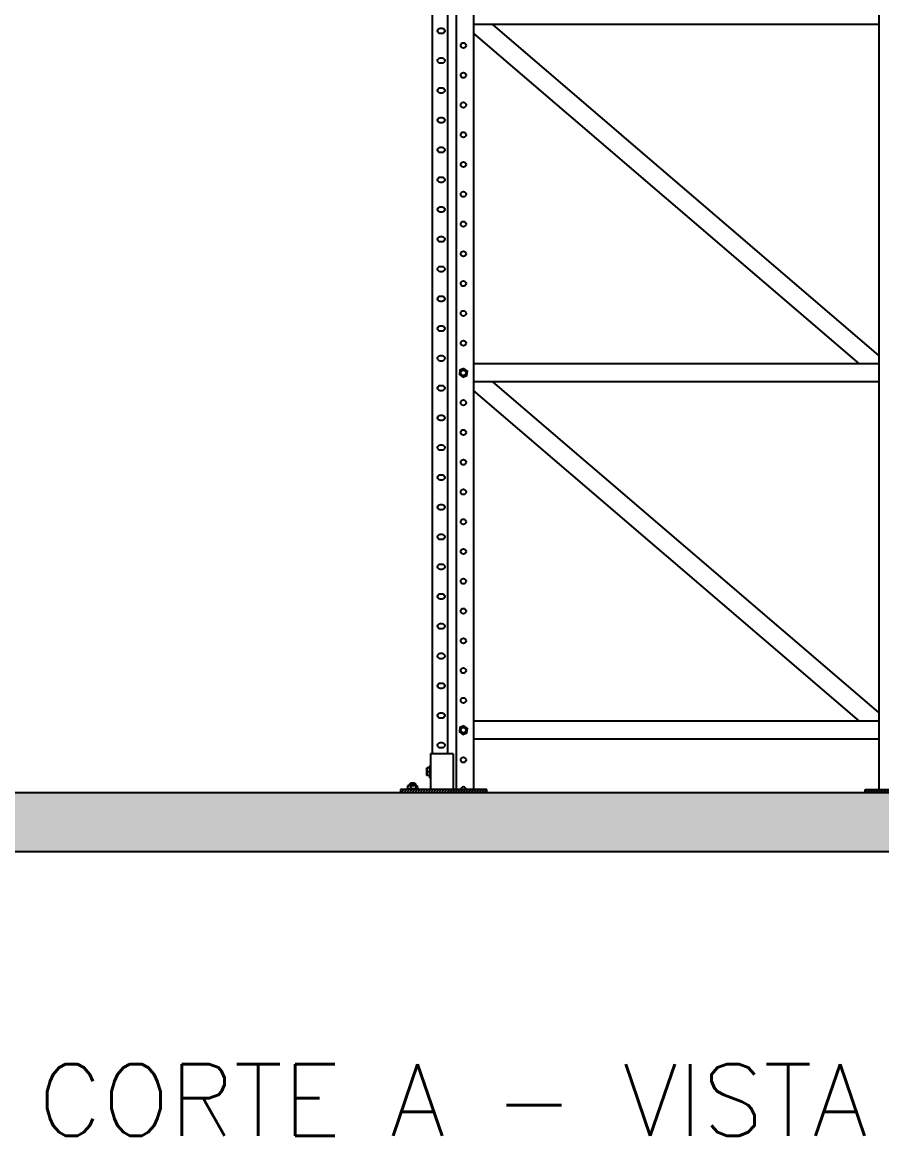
# Model space of a CAD drawing. Header units: millimetres. Extents: x 2596 to 53213, y 1175 to 12446.
# Drawn here: x 21716 to 23159, y 1175 to 3045 of the extents above; entities that cross this region are included whole.
import ezdxf

# ---------------------------------------------------------------- set-up
doc = ezdxf.new("R2010")
doc.units = ezdxf.units.MM
doc.linetypes.add('LIN0', pattern=[0])
doc.layers.add('4 - TEXTO DE ESCALA E VISTA', color=2, linetype='Continuous')
doc.layers.add('MONTANTE', color=170, linetype='LIN0', lineweight=25)
doc.styles.add('ROMANS', font='romans.shx')

# ---------------------------------------------------------------- blocks, each defined once
blk = doc.blocks.new('*U5')
at = {"layer": 'MONTANTE'}
h = blk.add_hatch(dxfattribs=at)
h.set_pattern_fill('ANSI31', color=256, angle=180)
h.set_pattern_definition([(45, (-29057.845, 38711.156), (-2.24506403, 2.24506403), [])])
h.paths.add_polyline_path([(-925.3, 4.7), (-780.3, 4.7), (-780.3, 0), (-925.3, 0)])
h = blk.add_hatch(dxfattribs=at)
h.set_pattern_fill('ANSI31', color=256)
h.set_pattern_definition([(45, (-10915.7787, -3455.3437), (-2.245064, 2.245064), [])])
h.paths.add_polyline_path([(0, 0), (-145, 0), (-145, 4.7), (0, 4.7)])
for p, q in [((-872.6, 8804.8), (-872.6, 64.7)), ((-846.5, 8804.8), (-846.5, 64.7)), ((-832.1, 8804.8), (-832.1, 4.7)), ((-802.9, 8804.8), (-802.9, 4.7)), ((-122.4, 8804.8), (-122.4, 4.7)), ((-122.4, 1289.7), (-802.9, 1289.7)), ((-154.7, 719.7), (-802.9, 1275.3)), ((-122.4, 734.2), (-770.6, 1289.7)), ((-122.4, 719.7), (-802.9, 719.7)), ((-122.4, 689.7), (-802.9, 689.7)), ((-154.7, 119.7), (-802.9, 675.3)), ((-122.4, 134.2), (-770.6, 689.7)), ((-122.4, 119.7), (-802.9, 119.7)), ((-122.4, 89.7), (-802.9, 89.7)), ((-875.3, 64.7), (-875.3, 4.7)), ((-836.9, 64.7), (-875.3, 64.7)), ((-836.9, 64.7), (-836.9, 4.7)), ((-880.7, 41.1), (-881.3, 37.9)), ((-881.3, 28.4), (-881.3, 41.1)), ((-876.9, 41.1), (-880.7, 41.1)), ((-876.9, 45), (-875.3, 45)), ((-876.9, 45), (-876.9, 24.5)), ((-880.7, 28.4), (-881.3, 28.4)), ((-876.9, 34.7), (-880.7, 34.7)), ((-876.9, 28.4), (-880.7, 28.4)), ((-875.3, 24.5), (-876.9, 24.5)), ((-925.3, 4.7), (-925.3, 0)), ((-925.3, 4.7), (-925.3, 0)), ((-925.3, 4.7), (-925.3, 0)), ((-925.3, 4.7), (-925.3, 0)), ((-925.3, 4.7), (-925.3, 0)), ((-925.3, 4.7), (-925.3, 0)), ((-925.3, 4.7), (-925.3, 0)), ((-925.3, 4.7), (-925.3, 0)), ((-925.3, 4.7), (-925.3, 0)), ((-925.3, 4.7), (-925.3, 0)), ((-925.3, 4.7), (-925.3, 0)), ((-925.3, 4.7), (-925.3, 0)), ((-925.3, 4.7), (-925.3, 0)), ((-925.3, 4.7), (-925.3, 0)), ((-925.3, 4.7), (-925.3, 0)), ((-925.3, 4.7), (-925.3, 0)), ((-925.3, 4.7), (-925.3, 0)), ((-925.3, 4.7), (-925.3, 0)), ((-925.3, 4.7), (-925.3, 0)), ((-925.3, 4.7), (-925.3, 0)), ((-925.3, 4.7), (-925.3, 0)), ((-925.3, 4.7), (-925.3, 0)), ((-925.3, 4.7), (-925.3, 0)), ((-925.3, 4.7), (-925.3, 0)), ((-925.3, 4.7), (-925.3, 0)), ((-925.3, 4.7), (-925.3, 0)), ((-925.3, 4.7), (-925.3, 0)), ((-925.3, 4.7), (-925.3, 0)), ((-925.3, 4.7), (-925.3, 0)), ((-925.3, 4.7), (-925.3, 0)), ((-925.3, 4.7), (-925.3, 0)), ((-925.3, 4.7), (-925.3, 0)), ((-925.3, 4.7), (-925.3, 0)), ((-925.3, 4.7), (-925.3, 0)), ((-925.3, 4.7), (-925.3, 0)), ((-925.3, 4.7), (-925.3, 0)), ((-925.3, 4.7), (-925.3, 0)), ((-925.3, 4.7), (-925.3, 0)), ((-925.3, 4.7), (-925.3, 0)), ((-925.3, 4.7), (-925.3, 0)), ((-925.3, 4.7), (-925.3, 0)), ((-925.3, 4.7), (-925.3, 0)), ((-925.3, 4.7), (-925.3, 0)), ((-925.3, 4.7), (-925.3, 0)), ((-925.3, 4.7), (-925.3, 0)), ((-925.3, 4.7), (-925.3, 0)), ((-925.3, 4.7), (-925.3, 0)), ((-925.3, 4.7), (-925.3, 0)), ((-925.3, 4.7), (-925.3, 0)), ((-925.3, 4.7), (-925.3, 0)), ((-925.3, 4.7), (-925.3, 0)), ((-925.3, 4.7), (-925.3, 0)), ((-925.3, 4.7), (-925.3, 0)), ((-925.3, 4.7), (-925.3, 0)), ((-925.3, 4.7), (-925.3, 0)), ((-925.3, 4.7), (-925.3, 0)), ((-925.3, 4.7), (-925.3, 0)), ((-925.3, 4.7), (-925.3, 0)), ((-925.3, 4.7), (-925.3, 0)), ((-925.3, 4.7), (-925.3, 0)), ((-925.3, 4.7), (-925.3, 0)), ((-925.3, 4.7), (-925.3, 0)), ((-925.3, 4.7), (-925.3, 0)), ((-925.3, 4.7), (-925.3, 0)), ((-925.3, 4.7), (-925.3, 0)), ((-925.3, 4.7), (-925.3, 0)), ((-925.3, 4.7), (-925.3, 0)), ((-925.3, 4.7), (-925.3, 0)), ((-925.3, 4.7), (-925.3, 0)), ((-925.3, 4.7), (-925.3, 0)), ((-925.3, 4.7), (-925.3, 0)), ((-925.3, 4.7), (-925.3, 0)), ((-925.3, 4.7), (-925.3, 0)), ((-925.3, 4.7), (-925.3, 0)), ((-925.3, 4.7), (-925.3, 0)), ((-925.3, 4.7), (-925.3, 0)), ((-925.3, 4.7), (-925.3, 0)), ((-925.3, 4.7), (-925.3, 0)), ((-925.3, 4.7), (-925.3, 0)), ((-925.3, 4.7), (-925.3, 0)), ((-925.3, 4.7), (-925.3, 0)), ((-925.3, 4.7), (-925.3, 0)), ((-925.3, 4.7), (-925.3, 0)), ((-925.3, 4.7), (-925.3, 0)), ((-925.3, 4.7), (-925.3, 0)), ((-925.3, 4.7), (-925.3, 0)), ((-925.3, 4.7), (-925.3, 0)), ((-925.3, 4.7), (-925.3, 0)), ((-925.3, 4.7), (-925.3, 0)), ((-925.3, 4.7), (-925.3, 0)), ((-925.3, 4.7), (-925.3, 0)), ((-925.3, 4.7), (-925.3, 0)), ((-925.3, 4.7), (-925.3, 0)), ((-925.3, 4.7), (-925.3, 0)), ((-925.3, 4.7), (-925.3, 0)), ((-925.3, 4.7), (-925.3, 0)), ((-925.3, 4.7), (-925.3, 0)), ((-925.3, 4.7), (-925.3, 0)), ((-925.3, 4.7), (-925.3, 0)), ((-925.3, 4.7), (-925.3, 0)), ((-925.3, 4.7), (-925.3, 0)), ((-925.3, 4.7), (-925.3, 0)), ((-925.3, 4.7), (-925.3, 0)), ((-925.3, 4.7), (-925.3, 0)), ((-925.3, 4.7), (-925.3, 0)), ((-925.3, 4.7), (-925.3, 0)), ((-925.3, 4.7), (-925.3, 0)), ((-925.3, 4.7), (-925.3, 0)), ((-925.3, 4.7), (-925.3, 0)), ((-925.3, 4.7), (-925.3, 0)), ((-925.3, 4.7), (-925.3, 0)), ((-925.3, 4.7), (-925.3, 0)), ((-925.3, 4.7), (-925.3, 0)), ((-925.3, 4.7), (-925.3, 0)), ((-925.3, 4.7), (-925.3, 0)), ((-925.3, 4.7), (-925.3, 0)), ((-925.3, 4.7), (-925.3, 0)), ((-925.3, 4.7), (-925.3, 0)), ((-925.3, 4.7), (-925.3, 0)), ((-925.3, 4.7), (-925.3, 0)), ((-925.3, 4.7), (-925.3, 0)), ((-925.3, 4.7), (-925.3, 0)), ((-925.3, 4.7), (-925.3, 0)), ((-925.3, 4.7), (-925.3, 0)), ((-925.3, 4.7), (-925.3, 0)), ((-925.3, 4.7), (-925.3, 0)), ((-925.3, 4.7), (-925.3, 0)), ((-925.3, 4.7), (-925.3, 0)), ((-925.3, 4.7), (-925.3, 0)), ((-925.3, 4.7), (-925.3, 0)), ((-925.3, 4.7), (-925.3, 0)), ((-925.3, 4.7), (-925.3, 0)), ((-925.3, 4.7), (-925.3, 0)), ((-925.3, 4.7), (-925.3, 0)), ((-925.3, 4.7), (-925.3, 0)), ((-925.3, 4.7), (-925.3, 0)), ((-925.3, 4.7), (-925.3, 0)), ((-925.3, 4.7), (-925.3, 0)), ((-925.3, 4.7), (-925.3, 0)), ((-925.3, 4.7), (-925.3, 0)), ((-925.3, 4.7), (-925.3, 0)), ((-925.3, 4.7), (-925.3, 0)), ((-925.3, 4.7), (-925.3, 0)), ((-925.3, 4.7), (-925.3, 0)), ((-925.3, 4.7), (-925.3, 0)), ((-925.3, 4.7), (-925.3, 0)), ((-925.3, 4.7), (-925.3, 0)), ((-925.3, 4.7), (-925.3, 0)), ((-925.3, 4.7), (-925.3, 0)), ((-925.3, 4.7), (-925.3, 0)), ((-925.3, 4.7), (-925.3, 0)), ((-925.3, 4.7), (-925.3, 0)), ((-925.3, 4.7), (-925.3, 0)), ((-925.3, 4.7), (-925.3, 0)), ((-925.3, 4.7), (-925.3, 0)), ((-925.3, 4.7), (-925.3, 0)), ((-925.3, 4.7), (-925.3, 0)), ((-925.3, 4.7), (-925.3, 0)), ((-925.3, 4.7), (-925.3, 0)), ((-925.3, 4.7), (-925.3, 0)), ((-925.3, 4.7), (-925.3, 0)), ((-925.3, 4.7), (-925.3, 0)), ((-925.3, 4.7), (-925.3, 0)), ((-925.3, 4.7), (-925.3, 0)), ((-925.3, 4.7), (-925.3, 0)), ((-925.3, 4.7), (-925.3, 0)), ((-925.3, 4.7), (-925.3, 0)), ((-925.3, 4.7), (-925.3, 0)), ((-925.3, 4.7), (-925.3, 0)), ((-925.3, 4.7), (-925.3, 0)), ((-925.3, 4.7), (-925.3, 0)), ((-925.3, 4.7), (-925.3, 0)), ((-925.3, 4.7), (-925.3, 0)), ((-925.3, 4.7), (-925.3, 0)), ((-925.3, 4.7), (-925.3, 0)), ((-925.3, 4.7), (-925.3, 0)), ((-925.3, 4.7), (-925.3, 0)), ((-925.3, 4.7), (-925.3, 0)), ((-925.3, 4.7), (-925.3, 0)), ((-925.3, 4.7), (-925.3, 0)), ((-925.3, 4.7), (-925.3, 0)), ((-925.3, 4.7), (-925.3, 0)), ((-925.3, 4.7), (-925.3, 0)), ((-925.3, 4.7), (-925.3, 0)), ((-925.3, 4.7), (-925.3, 0)), ((-925.3, 4.7), (-925.3, 0)), ((-925.3, 4.7), (-925.3, 0)), ((-925.3, 4.7), (-925.3, 0)), ((-925.3, 4.7), (-925.3, 0)), ((-925.3, 4.7), (-925.3, 0)), ((-925.3, 4.7), (-925.3, 0)), ((-925.3, 4.7), (-925.3, 0)), ((-925.3, 4.7), (-925.3, 0)), ((-925.3, 4.7), (-925.3, 0)), ((-925.3, 4.7), (-925.3, 0)), ((-925.3, 4.7), (-925.3, 0)), ((-925.3, 4.7), (-925.3, 0)), ((-925.3, 4.7), (-925.3, 0)), ((-925.3, 4.7), (-925.3, 0)), ((-925.3, 4.7), (-925.3, 0)), ((-925.3, 4.7), (-925.3, 0)), ((-925.3, 4.7), (-925.3, 0)), ((-925.3, 4.7), (-925.3, 0)), ((-925.3, 4.7), (-925.3, 0)), ((-925.3, 4.7), (-925.3, 0)), ((-925.3, 4.7), (-925.3, 0)), ((-925.3, 4.7), (-925.3, 0)), ((-925.3, 4.7), (-925.3, 0)), ((-925.3, 4.7), (-925.3, 0)), ((-925.3, 4.7), (-925.3, 0)), ((-925.3, 4.7), (-925.3, 0)), ((-925.3, 4.7), (-925.3, 0)), ((-925.3, 4.7), (-925.3, 0)), ((-925.3, 4.7), (-925.3, 0)), ((-925.3, 4.7), (-925.3, 0)), ((-925.3, 4.7), (-925.3, 0)), ((-925.3, 4.7), (-925.3, 0)), ((-925.3, 4.7), (-925.3, 0)), ((-925.3, 4.7), (-925.3, 0)), ((-925.3, 4.7), (-925.3, 0)), ((-925.3, 4.7), (-925.3, 0)), ((-925.3, 4.7), (-925.3, 0)), ((-925.3, 4.7), (-925.3, 0)), ((-925.3, 4.7), (-925.3, 0)), ((-925.3, 4.7), (-925.3, 0)), ((-925.3, 4.7), (-925.3, 0)), ((-925.3, 4.7), (-925.3, 0)), ((-925.3, 4.7), (-925.3, 0)), ((-925.3, 4.7), (-925.3, 0)), ((-925.3, 4.7), (-925.3, 0)), ((-925.3, 4.7), (-925.3, 0)), ((-925.3, 4.7), (-925.3, 0)), ((-925.3, 4.7), (-925.3, 0)), ((-925.3, 4.7), (-925.3, 0)), ((-925.3, 4.7), (-925.3, 0)), ((-925.3, 4.7), (-925.3, 0)), ((-925.3, 4.7), (-925.3, 0)), ((-925.3, 4.7), (-925.3, 0)), ((-925.3, 4.7), (-925.3, 0)), ((-925.3, 4.7), (-925.3, 0)), ((-925.3, 4.7), (-925.3, 0)), ((-925.3, 4.7), (-925.3, 0)), ((-925.3, 4.7), (-925.3, 0)), ((-925.3, 4.7), (-925.3, 0)), ((-925.3, 4.7), (-925.3, 0)), ((-925.3, 4.7), (-925.3, 0)), ((-925.3, 4.7), (-925.3, 0)), ((-925.3, 4.7), (-925.3, 0)), ((-925.3, 4.7), (-925.3, 0)), ((-925.3, 4.7), (-925.3, 0)), ((-925.3, 4.7), (-925.3, 0)), ((-925.3, 4.7), (-925.3, 0)), ((-925.3, 4.7), (-925.3, 0)), ((-925.3, 4.7), (-925.3, 0)), ((-925.3, 4.7), (-925.3, 0)), ((-925.3, 4.7), (-925.3, 0)), ((-925.3, 4.7), (-925.3, 0)), ((-925.3, 4.7), (-925.3, 0)), ((-925.3, 4.7), (-925.3, 0)), ((-925.3, 4.7), (-925.3, 0)), ((-925.3, 4.7), (-925.3, 0)), ((-925.3, 4.7), (-925.3, 0)), ((-925.3, 4.7), (-925.3, 0)), ((-925.3, 4.7), (-925.3, 0)), ((-925.3, 4.7), (-925.3, 0)), ((-925.3, 4.7), (-925.3, 0)), ((-925.3, 4.7), (-925.3, 0)), ((-925.3, 4.7), (-925.3, 0)), ((-925.3, 4.7), (-925.3, 0)), ((-925.3, 4.7), (-925.3, 0)), ((-925.3, 4.7), (-925.3, 0)), ((-925.3, 4.7), (-925.3, 0)), ((-925.3, 4.7), (-925.3, 0)), ((-925.3, 4.7), (-925.3, 0)), ((-925.3, 4.7), (-925.3, 0)), ((-925.3, 4.7), (-925.3, 0)), ((-925.3, 4.7), (-925.3, 0)), ((-925.3, 4.7), (-925.3, 0)), ((-925.3, 4.7), (-925.3, 0)), ((-925.3, 4.7), (-925.3, 0)), ((-925.3, 4.7), (-925.3, 0)), ((-925.3, 4.7), (-925.3, 0)), ((-925.3, 4.7), (-925.3, 0)), ((-925.3, 4.7), (-925.3, 0)), ((-925.3, 4.7), (-925.3, 0)), ((-925.3, 4.7), (-925.3, 0)), ((-925.3, 4.7), (-925.3, 0)), ((-925.3, 4.7), (-925.3, 0)), ((-925.3, 4.7), (-925.3, 0)), ((-925.3, 4.7), (-925.3, 0)), ((-925.3, 4.7), (-925.3, 0)), ((-925.3, 4.7), (-925.3, 0)), ((-925.3, 4.7), (-925.3, 0)), ((-925.3, 4.7), (-925.3, 0)), ((-925.3, 4.7), (-925.3, 0)), ((-925.3, 4.7), (-925.3, 0)), ((-925.3, 4.7), (-925.3, 0)), ((-925.3, 4.7), (-925.3, 0)), ((-925.3, 4.7), (-925.3, 0)), ((-925.3, 4.7), (-925.3, 0)), ((-925.3, 4.7), (-925.3, 0)), ((-925.3, 4.7), (-925.3, 0)), ((-925.3, 4.7), (-925.3, 0)), ((-925.3, 4.7), (-925.3, 0)), ((-925.3, 4.7), (-925.3, 0)), ((-925.3, 4.7), (-925.3, 0)), ((-925.3, 4.7), (-925.3, 0)), ((-925.3, 4.7), (-925.3, 0)), ((-925.3, 4.7), (-925.3, 0)), ((-925.3, 4.7), (-925.3, 0)), ((-925.3, 4.7), (-925.3, 0)), ((-925.3, 4.7), (-925.3, 0)), ((-925.3, 4.7), (-925.3, 0)), ((-925.3, 4.7), (-925.3, 0)), ((-925.3, 4.7), (-925.3, 0)), ((-925.3, 4.7), (-925.3, 0)), ((-925.3, 4.7), (-925.3, 0)), ((-925.3, 4.7), (-925.3, 0)), ((-925.3, 4.7), (-925.3, 0)), ((-925.3, 4.7), (-925.3, 0)), ((-925.3, 4.7), (-925.3, 0)), ((-925.3, 4.7), (-925.3, 0)), ((-925.3, 4.7), (-925.3, 0)), ((-925.3, 4.7), (-925.3, 0)), ((-780.3, 4.7), (-925.3, 4.7)), ((-925.3, 4.7), (-925.3, 0)), ((-925.3, 0), (-780.3, 0)), ((-915.7, 4.7), (-915.7, 6.3)), ((-894.9, 6.3), (-915.7, 6.3)), ((-913.3, 11.3), (-910.4, 11.9)), ((-912.2, 11.9), (-913.3, 11.3)), ((-913.3, 6.8), (-913.3, 11.3)), ((-912.4, 6.3), (-913.3, 6.8)), ((-913.3, 6.8), (-910.4, 6.3)), ((-898.4, 11.9), (-912.2, 11.9)), ((-910.4, 11.9), (-907.5, 11.3)), ((-910.4, 6.3), (-907.5, 6.8)), ((-910.1, 14.3), (-908.7, 15.4)), ((-910.1, 14.3), (-900.5, 14.3)), ((-910.1, 14.3), (-910.1, 11.9)), ((-901.9, 15.4), (-908.7, 15.4)), ((-907.5, 11.3), (-903.5, 11.9)), ((-907.5, 6.8), (-907.5, 11.3)), ((-907.5, 6.8), (-903.5, 6.3)), ((-903.5, 11.9), (-899.5, 11.3)), ((-903.5, 6.3), (-899.5, 6.8)), ((-901.9, 15.4), (-900.5, 14.3)), ((-900.5, 14.3), (-900.5, 11.9)), ((-899.5, 11.3), (-898.4, 11.9)), ((-899.5, 11.3), (-899.5, 6.8)), ((-899.5, 6.8), (-898.4, 6.3)), ((-898.4, 11.9), (-897.3, 11.3)), ((-897.3, 6.8), (-898.2, 6.3)), ((-897.3, 11.3), (-897.3, 6.8)), ((-894.9, 6.3), (-894.9, 4.7)), ((-780.3, 0), (-780.3, 4.7)), ((-780.3, 0), (-780.3, 4.7)), ((-780.3, 0), (-780.3, 4.7)), ((-780.3, 0), (-780.3, 4.7)), ((-780.3, 0), (-780.3, 4.7)), ((-780.3, 0), (-780.3, 4.7)), ((-780.3, 0), (-780.3, 4.7)), ((-780.3, 0), (-780.3, 4.7)), ((-780.3, 0), (-780.3, 4.7)), ((-780.3, 0), (-780.3, 4.7)), ((-780.3, 0), (-780.3, 4.7)), ((-780.3, 0), (-780.3, 4.7)), ((-780.3, 0), (-780.3, 4.7)), ((-780.3, 0), (-780.3, 4.7)), ((-780.3, 0), (-780.3, 4.7)), ((-780.3, 0), (-780.3, 4.7)), ((-780.3, 0), (-780.3, 4.7)), ((-780.3, 0), (-780.3, 4.7)), ((-780.3, 0), (-780.3, 4.7)), ((-780.3, 0), (-780.3, 4.7)), ((-780.3, 0), (-780.3, 4.7)), ((-780.3, 0), (-780.3, 4.7)), ((-780.3, 0), (-780.3, 4.7)), ((-780.3, 0), (-780.3, 4.7)), ((-780.3, 0), (-780.3, 4.7)), ((-780.3, 0), (-780.3, 4.7)), ((-780.3, 0), (-780.3, 4.7)), ((-780.3, 0), (-780.3, 4.7)), ((-780.3, 0), (-780.3, 4.7)), ((-780.3, 0), (-780.3, 4.7)), ((-780.3, 0), (-780.3, 4.7)), ((-780.3, 0), (-780.3, 4.7)), ((-780.3, 0), (-780.3, 4.7)), ((-780.3, 0), (-780.3, 4.7)), ((-780.3, 0), (-780.3, 4.7)), ((-780.3, 0), (-780.3, 4.7)), ((-780.3, 0), (-780.3, 4.7)), ((-780.3, 0), (-780.3, 4.7)), ((-780.3, 0), (-780.3, 4.7)), ((-780.3, 0), (-780.3, 4.7)), ((-780.3, 0), (-780.3, 4.7)), ((-780.3, 0), (-780.3, 4.7)), ((-780.3, 0), (-780.3, 4.7)), ((-780.3, 0), (-780.3, 4.7)), ((-780.3, 0), (-780.3, 4.7)), ((-780.3, 0), (-780.3, 4.7)), ((-780.3, 0), (-780.3, 4.7)), ((-780.3, 0), (-780.3, 4.7)), ((-780.3, 0), (-780.3, 4.7)), ((-780.3, 0), (-780.3, 4.7)), ((-780.3, 0), (-780.3, 4.7)), ((-780.3, 0), (-780.3, 4.7)), ((-780.3, 0), (-780.3, 4.7)), ((-780.3, 0), (-780.3, 4.7)), ((-780.3, 0), (-780.3, 4.7)), ((-780.3, 0), (-780.3, 4.7)), ((-780.3, 0), (-780.3, 4.7)), ((-780.3, 0), (-780.3, 4.7)), ((-780.3, 0), (-780.3, 4.7)), ((-780.3, 0), (-780.3, 4.7)), ((-780.3, 0), (-780.3, 4.7)), ((-780.3, 0), (-780.3, 4.7)), ((-780.3, 0), (-780.3, 4.7)), ((-780.3, 0), (-780.3, 4.7)), ((-780.3, 0), (-780.3, 4.7)), ((-780.3, 0), (-780.3, 4.7)), ((-780.3, 0), (-780.3, 4.7)), ((-780.3, 0), (-780.3, 4.7)), ((-780.3, 0), (-780.3, 4.7)), ((-780.3, 0), (-780.3, 4.7)), ((-780.3, 0), (-780.3, 4.7)), ((-780.3, 0), (-780.3, 4.7)), ((-780.3, 0), (-780.3, 4.7)), ((-780.3, 0), (-780.3, 4.7)), ((-780.3, 0), (-780.3, 4.7)), ((-780.3, 0), (-780.3, 4.7)), ((-780.3, 0), (-780.3, 4.7)), ((-780.3, 0), (-780.3, 4.7)), ((-780.3, 0), (-780.3, 4.7)), ((-780.3, 0), (-780.3, 4.7)), ((-780.3, 0), (-780.3, 4.7)), ((-780.3, 0), (-780.3, 4.7)), ((-780.3, 0), (-780.3, 4.7)), ((-780.3, 0), (-780.3, 4.7)), ((-780.3, 0), (-780.3, 4.7)), ((-780.3, 0), (-780.3, 4.7)), ((-780.3, 0), (-780.3, 4.7)), ((-780.3, 0), (-780.3, 4.7)), ((-780.3, 0), (-780.3, 4.7)), ((-780.3, 0), (-780.3, 4.7)), ((-780.3, 0), (-780.3, 4.7)), ((-780.3, 0), (-780.3, 4.7)), ((-780.3, 0), (-780.3, 4.7)), ((-780.3, 0), (-780.3, 4.7)), ((-780.3, 0), (-780.3, 4.7)), ((-780.3, 0), (-780.3, 4.7)), ((-780.3, 0), (-780.3, 4.7)), ((-780.3, 0), (-780.3, 4.7)), ((-780.3, 0), (-780.3, 4.7)), ((-780.3, 0), (-780.3, 4.7)), ((-780.3, 0), (-780.3, 4.7)), ((-780.3, 0), (-780.3, 4.7)), ((-780.3, 0), (-780.3, 4.7)), ((-780.3, 0), (-780.3, 4.7)), ((-780.3, 0), (-780.3, 4.7)), ((-780.3, 0), (-780.3, 4.7)), ((-780.3, 0), (-780.3, 4.7)), ((-780.3, 0), (-780.3, 4.7)), ((-780.3, 0), (-780.3, 4.7)), ((-780.3, 0), (-780.3, 4.7)), ((-780.3, 0), (-780.3, 4.7)), ((-780.3, 0), (-780.3, 4.7)), ((-780.3, 0), (-780.3, 4.7)), ((-780.3, 0), (-780.3, 4.7)), ((-780.3, 0), (-780.3, 4.7)), ((-780.3, 0), (-780.3, 4.7)), ((-780.3, 0), (-780.3, 4.7)), ((-780.3, 0), (-780.3, 4.7)), ((-780.3, 0), (-780.3, 4.7)), ((-780.3, 0), (-780.3, 4.7)), ((-780.3, 0), (-780.3, 4.7)), ((-780.3, 0), (-780.3, 4.7)), ((-780.3, 0), (-780.3, 4.7)), ((-780.3, 0), (-780.3, 4.7)), ((-780.3, 0), (-780.3, 4.7)), ((-780.3, 0), (-780.3, 4.7)), ((-780.3, 0), (-780.3, 4.7)), ((-780.3, 0), (-780.3, 4.7)), ((-780.3, 0), (-780.3, 4.7)), ((-780.3, 0), (-780.3, 4.7)), ((-780.3, 0), (-780.3, 4.7)), ((-780.3, 0), (-780.3, 4.7)), ((-780.3, 0), (-780.3, 4.7)), ((-780.3, 0), (-780.3, 4.7)), ((-780.3, 0), (-780.3, 4.7)), ((-780.3, 0), (-780.3, 4.7)), ((-780.3, 0), (-780.3, 4.7)), ((-780.3, 0), (-780.3, 4.7)), ((-780.3, 0), (-780.3, 4.7)), ((-780.3, 0), (-780.3, 4.7)), ((-780.3, 0), (-780.3, 4.7)), ((-780.3, 0), (-780.3, 4.7)), ((-780.3, 0), (-780.3, 4.7)), ((-780.3, 0), (-780.3, 4.7)), ((-780.3, 0), (-780.3, 4.7)), ((-780.3, 0), (-780.3, 4.7)), ((-780.3, 0), (-780.3, 4.7)), ((-780.3, 0), (-780.3, 4.7)), ((-780.3, 0), (-780.3, 4.7)), ((-780.3, 0), (-780.3, 4.7)), ((-780.3, 0), (-780.3, 4.7)), ((-780.3, 0), (-780.3, 4.7)), ((-780.3, 0), (-780.3, 4.7)), ((-780.3, 0), (-780.3, 4.7)), ((-780.3, 0), (-780.3, 4.7)), ((-780.3, 0), (-780.3, 4.7)), ((-780.3, 0), (-780.3, 4.7)), ((-780.3, 0), (-780.3, 4.7)), ((-780.3, 0), (-780.3, 4.7)), ((-780.3, 0), (-780.3, 4.7)), ((-780.3, 0), (-780.3, 4.7)), ((-780.3, 0), (-780.3, 4.7)), ((-780.3, 0), (-780.3, 4.7)), ((-780.3, 0), (-780.3, 4.7)), ((-780.3, 0), (-780.3, 4.7)), ((-780.3, 0), (-780.3, 4.7)), ((-780.3, 0), (-780.3, 4.7)), ((-780.3, 0), (-780.3, 4.7)), ((-780.3, 0), (-780.3, 4.7)), ((-780.3, 0), (-780.3, 4.7)), ((-780.3, 0), (-780.3, 4.7)), ((-780.3, 0), (-780.3, 4.7)), ((-780.3, 0), (-780.3, 4.7)), ((-780.3, 0), (-780.3, 4.7)), ((-780.3, 0), (-780.3, 4.7)), ((-780.3, 0), (-780.3, 4.7)), ((-780.3, 0), (-780.3, 4.7)), ((-780.3, 0), (-780.3, 4.7)), ((-780.3, 0), (-780.3, 4.7)), ((-780.3, 0), (-780.3, 4.7)), ((-780.3, 0), (-780.3, 4.7)), ((-780.3, 0), (-780.3, 4.7)), ((-780.3, 0), (-780.3, 4.7)), ((-780.3, 0), (-780.3, 4.7)), ((-780.3, 0), (-780.3, 4.7)), ((-780.3, 0), (-780.3, 4.7)), ((-780.3, 0), (-780.3, 4.7)), ((-780.3, 0), (-780.3, 4.7)), ((-780.3, 0), (-780.3, 4.7)), ((-780.3, 0), (-780.3, 4.7)), ((-780.3, 0), (-780.3, 4.7)), ((-780.3, 0), (-780.3, 4.7)), ((-780.3, 0), (-780.3, 4.7)), ((-780.3, 0), (-780.3, 4.7)), ((-780.3, 0), (-780.3, 4.7)), ((-780.3, 0), (-780.3, 4.7)), ((-780.3, 0), (-780.3, 4.7)), ((-780.3, 0), (-780.3, 4.7)), ((-780.3, 0), (-780.3, 4.7)), ((-780.3, 0), (-780.3, 4.7)), ((-780.3, 0), (-780.3, 4.7)), ((-780.3, 0), (-780.3, 4.7)), ((-780.3, 0), (-780.3, 4.7)), ((-780.3, 0), (-780.3, 4.7)), ((-780.3, 0), (-780.3, 4.7)), ((-780.3, 0), (-780.3, 4.7)), ((-780.3, 0), (-780.3, 4.7)), ((-780.3, 0), (-780.3, 4.7)), ((-780.3, 0), (-780.3, 4.7)), ((-780.3, 0), (-780.3, 4.7)), ((-780.3, 0), (-780.3, 4.7)), ((-780.3, 0), (-780.3, 4.7)), ((-780.3, 0), (-780.3, 4.7)), ((-780.3, 0), (-780.3, 4.7)), ((-780.3, 0), (-780.3, 4.7)), ((-780.3, 0), (-780.3, 4.7)), ((-780.3, 0), (-780.3, 4.7)), ((-780.3, 0), (-780.3, 4.7)), ((-780.3, 0), (-780.3, 4.7)), ((-780.3, 0), (-780.3, 4.7)), ((-780.3, 0), (-780.3, 4.7)), ((-780.3, 0), (-780.3, 4.7)), ((-780.3, 0), (-780.3, 4.7)), ((-780.3, 0), (-780.3, 4.7)), ((-780.3, 0), (-780.3, 4.7)), ((-780.3, 0), (-780.3, 4.7)), ((-780.3, 0), (-780.3, 4.7)), ((-780.3, 0), (-780.3, 4.7)), ((-780.3, 0), (-780.3, 4.7)), ((-780.3, 0), (-780.3, 4.7)), ((-780.3, 0), (-780.3, 4.7)), ((-780.3, 0), (-780.3, 4.7)), ((-780.3, 0), (-780.3, 4.7)), ((-780.3, 0), (-780.3, 4.7)), ((-780.3, 0), (-780.3, 4.7)), ((-780.3, 0), (-780.3, 4.7)), ((-780.3, 0), (-780.3, 4.7)), ((-780.3, 0), (-780.3, 4.7)), ((-780.3, 0), (-780.3, 4.7)), ((-780.3, 0), (-780.3, 4.7)), ((-780.3, 0), (-780.3, 4.7)), ((-780.3, 0), (-780.3, 4.7)), ((-780.3, 0), (-780.3, 4.7)), ((-780.3, 0), (-780.3, 4.7)), ((-780.3, 0), (-780.3, 4.7)), ((-780.3, 0), (-780.3, 4.7)), ((-780.3, 0), (-780.3, 4.7)), ((-780.3, 0), (-780.3, 4.7)), ((-780.3, 0), (-780.3, 4.7)), ((-780.3, 0), (-780.3, 4.7)), ((-780.3, 0), (-780.3, 4.7)), ((-780.3, 0), (-780.3, 4.7)), ((-780.3, 0), (-780.3, 4.7)), ((-780.3, 0), (-780.3, 4.7)), ((-780.3, 0), (-780.3, 4.7)), ((-780.3, 0), (-780.3, 4.7)), ((-780.3, 0), (-780.3, 4.7)), ((-780.3, 0), (-780.3, 4.7)), ((-780.3, 0), (-780.3, 4.7)), ((-780.3, 0), (-780.3, 4.7)), ((-780.3, 0), (-780.3, 4.7)), ((-780.3, 0), (-780.3, 4.7)), ((-780.3, 0), (-780.3, 4.7)), ((-780.3, 0), (-780.3, 4.7)), ((-780.3, 0), (-780.3, 4.7)), ((-780.3, 0), (-780.3, 4.7)), ((-780.3, 0), (-780.3, 4.7)), ((-780.3, 0), (-780.3, 4.7)), ((-780.3, 0), (-780.3, 4.7)), ((-780.3, 0), (-780.3, 4.7)), ((-780.3, 0), (-780.3, 4.7)), ((-780.3, 0), (-780.3, 4.7)), ((-780.3, 0), (-780.3, 4.7)), ((-780.3, 0), (-780.3, 4.7)), ((-780.3, 0), (-780.3, 4.7)), ((-780.3, 0), (-780.3, 4.7)), ((-780.3, 0), (-780.3, 4.7)), ((-780.3, 0), (-780.3, 4.7)), ((-780.3, 0), (-780.3, 4.7)), ((-780.3, 0), (-780.3, 4.7)), ((-780.3, 0), (-780.3, 4.7)), ((-780.3, 0), (-780.3, 4.7)), ((-780.3, 0), (-780.3, 4.7)), ((-780.3, 0), (-780.3, 4.7)), ((-780.3, 0), (-780.3, 4.7)), ((-780.3, 0), (-780.3, 4.7)), ((-780.3, 0), (-780.3, 4.7)), ((-780.3, 0), (-780.3, 4.7)), ((-780.3, 0), (-780.3, 4.7)), ((-780.3, 0), (-780.3, 4.7)), ((-780.3, 0), (-780.3, 4.7)), ((-780.3, 0), (-780.3, 4.7)), ((-780.3, 0), (-780.3, 4.7)), ((-780.3, 0), (-780.3, 4.7)), ((-780.3, 0), (-780.3, 4.7)), ((-780.3, 0), (-780.3, 4.7)), ((-780.3, 0), (-780.3, 4.7)), ((-780.3, 0), (-780.3, 4.7)), ((-780.3, 0), (-780.3, 4.7)), ((-780.3, 0), (-780.3, 4.7)), ((-780.3, 0), (-780.3, 4.7)), ((-780.3, 0), (-780.3, 4.7)), ((-780.3, 0), (-780.3, 4.7)), ((-780.3, 0), (-780.3, 4.7)), ((-780.3, 0), (-780.3, 4.7)), ((-780.3, 0), (-780.3, 4.7)), ((-780.3, 0), (-780.3, 4.7)), ((-780.3, 0), (-780.3, 4.7)), ((-780.3, 0), (-780.3, 4.7)), ((-780.3, 0), (-780.3, 4.7)), ((-780.3, 0), (-780.3, 4.7)), ((-780.3, 0), (-780.3, 4.7)), ((-780.3, 0), (-780.3, 4.7)), ((-780.3, 0), (-780.3, 4.7)), ((-780.3, 0), (-780.3, 4.7)), ((-780.3, 0), (-780.3, 4.7)), ((-780.3, 0), (-780.3, 4.7)), ((-780.3, 0), (-780.3, 4.7)), ((-780.3, 0), (-780.3, 4.7)), ((-780.3, 0), (-780.3, 4.7)), ((-780.3, 0), (-780.3, 4.7)), ((-780.3, 0), (-780.3, 4.7)), ((-780.3, 0), (-780.3, 4.7)), ((-780.3, 0), (-780.3, 4.7)), ((-780.3, 0), (-780.3, 4.7)), ((-145, 0), (-145, 4.7)), ((-145, 0), (-145, 4.7)), ((-145, 0), (-145, 4.7)), ((-145, 0), (-145, 4.7)), ((-145, 0), (-145, 4.7)), ((-145, 0), (-145, 4.7)), ((-145, 0), (-145, 4.7)), ((-145, 0), (-145, 4.7)), ((-145, 0), (-145, 4.7)), ((-145, 0), (-145, 4.7)), ((-145, 0), (-145, 4.7)), ((-145, 0), (-145, 4.7)), ((-145, 0), (-145, 4.7)), ((-145, 0), (-145, 4.7)), ((-145, 0), (-145, 4.7)), ((-145, 0), (-145, 4.7)), ((-145, 0), (-145, 4.7)), ((-145, 0), (-145, 4.7)), ((-145, 0), (-145, 4.7)), ((-145, 0), (-145, 4.7)), ((-145, 0), (-145, 4.7)), ((-145, 0), (-145, 4.7)), ((-145, 0), (-145, 4.7)), ((-145, 0), (-145, 4.7)), ((-145, 0), (-145, 4.7)), ((-145, 0), (-145, 4.7)), ((-145, 0), (-145, 4.7)), ((-145, 0), (-145, 4.7)), ((-145, 0), (-145, 4.7)), ((-145, 0), (-145, 4.7)), ((-145, 0), (-145, 4.7)), ((-145, 0), (-145, 4.7)), ((-145, 0), (-145, 4.7)), ((-145, 0), (-145, 4.7)), ((-145, 0), (-145, 4.7)), ((-145, 0), (-145, 4.7)), ((-145, 0), (-145, 4.7)), ((-145, 0), (-145, 4.7)), ((-145, 0), (-145, 4.7)), ((-145, 0), (-145, 4.7)), ((-145, 0), (-145, 4.7)), ((-145, 0), (-145, 4.7)), ((-145, 0), (-145, 4.7)), ((-145, 0), (-145, 4.7)), ((-145, 0), (-145, 4.7)), ((-145, 0), (-145, 4.7)), ((-145, 0), (-145, 4.7)), ((-145, 0), (-145, 4.7)), ((-145, 0), (-145, 4.7)), ((-145, 0), (-145, 4.7)), ((-145, 0), (-145, 4.7)), ((-145, 0), (-145, 4.7)), ((-145, 0), (-145, 4.7)), ((-145, 0), (-145, 4.7)), ((-145, 0), (-145, 4.7)), ((-145, 0), (-145, 4.7)), ((-145, 0), (-145, 4.7)), ((-145, 0), (-145, 4.7)), ((-145, 0), (-145, 4.7)), ((-145, 0), (-145, 4.7)), ((-145, 0), (-145, 4.7)), ((-145, 0), (-145, 4.7)), ((-145, 0), (-145, 4.7)), ((-145, 0), (-145, 4.7)), ((-145, 0), (-145, 4.7)), ((-145, 0), (-145, 4.7)), ((-145, 0), (-145, 4.7)), ((-145, 0), (-145, 4.7)), ((-145, 0), (-145, 4.7)), ((-145, 0), (-145, 4.7)), ((-145, 0), (-145, 4.7)), ((-145, 0), (-145, 4.7)), ((-145, 0), (-145, 4.7)), ((-145, 0), (-145, 4.7)), ((-145, 0), (-145, 4.7)), ((-145, 0), (-145, 4.7)), ((-145, 0), (-145, 4.7)), ((-145, 0), (-145, 4.7)), ((-145, 0), (-145, 4.7)), ((-145, 0), (-145, 4.7)), ((-145, 0), (-145, 4.7)), ((-145, 0), (-145, 4.7)), ((-145, 0), (-145, 4.7)), ((-145, 0), (-145, 4.7)), ((-145, 0), (-145, 4.7)), ((-145, 0), (-145, 4.7)), ((-145, 0), (-145, 4.7)), ((-145, 0), (-145, 4.7)), ((-145, 0), (-145, 4.7)), ((-145, 0), (-145, 4.7)), ((-145, 0), (-145, 4.7)), ((-145, 0), (-145, 4.7)), ((-145, 0), (-145, 4.7)), ((-145, 0), (-145, 4.7)), ((-145, 0), (-145, 4.7)), ((-145, 0), (-145, 4.7)), ((-145, 0), (-145, 4.7)), ((-145, 0), (-145, 4.7)), ((-145, 0), (-145, 4.7)), ((-145, 0), (-145, 4.7)), ((-145, 0), (-145, 4.7)), ((-145, 0), (-145, 4.7)), ((-145, 0), (-145, 4.7)), ((-145, 0), (-145, 4.7)), ((-145, 0), (-145, 4.7)), ((-145, 0), (-145, 4.7)), ((-145, 0), (-145, 4.7)), ((-145, 0), (-145, 4.7)), ((-145, 0), (-145, 4.7)), ((-145, 0), (-145, 4.7)), ((-145, 0), (-145, 4.7)), ((-145, 0), (-145, 4.7)), ((-145, 0), (-145, 4.7)), ((-145, 0), (-145, 4.7)), ((-145, 0), (-145, 4.7)), ((-145, 0), (-145, 4.7)), ((-145, 0), (-145, 4.7)), ((-145, 0), (-145, 4.7)), ((-145, 0), (-145, 4.7)), ((-145, 0), (-145, 4.7)), ((-145, 0), (-145, 4.7)), ((-145, 0), (-145, 4.7)), ((-145, 0), (-145, 4.7)), ((-145, 0), (-145, 4.7)), ((-145, 0), (-145, 4.7)), ((-145, 0), (-145, 4.7)), ((-145, 0), (-145, 4.7)), ((-145, 0), (-145, 4.7)), ((-145, 0), (-145, 4.7)), ((-145, 0), (-145, 4.7)), ((-145, 0), (-145, 4.7)), ((-145, 0), (-145, 4.7)), ((-145, 0), (-145, 4.7)), ((-145, 0), (-145, 4.7)), ((-145, 0), (-145, 4.7)), ((-145, 0), (-145, 4.7)), ((-145, 0), (-145, 4.7)), ((-145, 0), (-145, 4.7)), ((-145, 0), (-145, 4.7)), ((-145, 0), (-145, 4.7)), ((-145, 0), (-145, 4.7)), ((-145, 0), (-145, 4.7)), ((-145, 0), (-145, 4.7)), ((-145, 0), (-145, 4.7)), ((-145, 0), (-145, 4.7)), ((-145, 0), (-145, 4.7)), ((-145, 0), (-145, 4.7)), ((-145, 0), (-145, 4.7)), ((-145, 0), (-145, 4.7)), ((-145, 0), (-145, 4.7)), ((-145, 0), (-145, 4.7)), ((-145, 0), (-145, 4.7)), ((-145, 0), (-145, 4.7)), ((-145, 0), (-145, 4.7)), ((-145, 0), (-145, 4.7)), ((-145, 0), (-145, 4.7)), ((-145, 0), (-145, 4.7)), ((-145, 0), (-145, 4.7)), ((-145, 0), (-145, 4.7)), ((-145, 0), (-145, 4.7)), ((-145, 0), (-145, 4.7)), ((-145, 0), (-145, 4.7)), ((-145, 0), (-145, 4.7)), ((-145, 0), (-145, 4.7)), ((-145, 0), (-145, 4.7)), ((-145, 0), (-145, 4.7)), ((-145, 0), (-145, 4.7)), ((-145, 0), (-145, 4.7)), ((-145, 0), (-145, 4.7)), ((-145, 0), (-145, 4.7)), ((-145, 0), (-145, 4.7)), ((-145, 0), (-145, 4.7)), ((-145, 0), (-145, 4.7)), ((-145, 0), (-145, 4.7)), ((-145, 0), (-145, 4.7)), ((-145, 0), (-145, 4.7)), ((-145, 0), (-145, 4.7)), ((-145, 0), (-145, 4.7)), ((-145, 0), (-145, 4.7)), ((-145, 0), (-145, 4.7)), ((-145, 0), (-145, 4.7)), ((-145, 0), (-145, 4.7)), ((-145, 0), (-145, 4.7)), ((-145, 0), (-145, 4.7)), ((-145, 0), (-145, 4.7)), ((-145, 0), (-145, 4.7)), ((-145, 0), (-145, 4.7)), ((-145, 0), (-145, 4.7)), ((-145, 0), (-145, 4.7)), ((-145, 0), (-145, 4.7)), ((-145, 0), (-145, 4.7)), ((-145, 0), (-145, 4.7)), ((-145, 0), (-145, 4.7)), ((-145, 0), (-145, 4.7)), ((-145, 0), (-145, 4.7)), ((-145, 0), (-145, 4.7)), ((-145, 0), (-145, 4.7)), ((-145, 0), (-145, 4.7)), ((-145, 0), (-145, 4.7)), ((-145, 0), (-145, 4.7)), ((-145, 0), (-145, 4.7)), ((-145, 0), (-145, 4.7)), ((-145, 0), (-145, 4.7)), ((-145, 0), (-145, 4.7)), ((-145, 0), (-145, 4.7)), ((-145, 0), (-145, 4.7)), ((-145, 0), (-145, 4.7)), ((-145, 0), (-145, 4.7)), ((-145, 0), (-145, 4.7)), ((-145, 0), (-145, 4.7)), ((-145, 0), (-145, 4.7)), ((-145, 0), (-145, 4.7)), ((-145, 0), (-145, 4.7)), ((-145, 0), (-145, 4.7)), ((-145, 0), (-145, 4.7)), ((-145, 0), (-145, 4.7)), ((-145, 0), (-145, 4.7)), ((-145, 0), (-145, 4.7)), ((-145, 0), (-145, 4.7)), ((-145, 0), (-145, 4.7)), ((-145, 0), (-145, 4.7)), ((-145, 0), (-145, 4.7)), ((-145, 0), (-145, 4.7)), ((-145, 0), (-145, 4.7)), ((-145, 0), (-145, 4.7)), ((-145, 0), (-145, 4.7)), ((-145, 0), (-145, 4.7)), ((-145, 0), (-145, 4.7)), ((-145, 0), (-145, 4.7)), ((-145, 0), (-145, 4.7)), ((-145, 0), (-145, 4.7)), ((-145, 0), (-145, 4.7)), ((-145, 0), (-145, 4.7)), ((-145, 0), (-145, 4.7)), ((-145, 0), (-145, 4.7)), ((-145, 0), (-145, 4.7)), ((-145, 0), (-145, 4.7)), ((-145, 0), (-145, 4.7)), ((-145, 0), (-145, 4.7)), ((-145, 0), (-145, 4.7)), ((-145, 0), (-145, 4.7)), ((-145, 0), (-145, 4.7)), ((-145, 0), (-145, 4.7)), ((-145, 0), (-145, 4.7)), ((-145, 0), (-145, 4.7)), ((-145, 0), (-145, 4.7)), ((-145, 0), (-145, 4.7)), ((-145, 0), (-145, 4.7)), ((-145, 0), (-145, 4.7)), ((-145, 0), (-145, 4.7)), ((-145, 0), (-145, 4.7)), ((-145, 0), (-145, 4.7)), ((-145, 0), (-145, 4.7)), ((-145, 0), (-145, 4.7)), ((-145, 0), (-145, 4.7)), ((-145, 0), (-145, 4.7)), ((-145, 0), (-145, 4.7)), ((-145, 0), (-145, 4.7)), ((-145, 0), (-145, 4.7)), ((-145, 0), (-145, 4.7)), ((-145, 0), (-145, 4.7)), ((-145, 0), (-145, 4.7)), ((-145, 0), (-145, 4.7)), ((-145, 0), (-145, 4.7)), ((-145, 0), (-145, 4.7)), ((-145, 0), (-145, 4.7)), ((-145, 0), (-145, 4.7)), ((-145, 0), (-145, 4.7)), ((-145, 0), (-145, 4.7)), ((-145, 0), (-145, 4.7)), ((-145, 0), (-145, 4.7)), ((-145, 0), (-145, 4.7)), ((-145, 0), (-145, 4.7)), ((-145, 0), (-145, 4.7)), ((-145, 0), (-145, 4.7)), ((-145, 0), (-145, 4.7)), ((-145, 0), (-145, 4.7)), ((-145, 0), (-145, 4.7)), ((-145, 0), (-145, 4.7)), ((-145, 0), (-145, 4.7)), ((-145, 0), (-145, 4.7)), ((-145, 0), (-145, 4.7)), ((-145, 0), (-145, 4.7)), ((-145, 0), (-145, 4.7)), ((-145, 0), (-145, 4.7)), ((-145, 0), (-145, 4.7)), ((-145, 0), (-145, 4.7)), ((-145, 0), (-145, 4.7)), ((-145, 0), (-145, 4.7)), ((-145, 0), (-145, 4.7)), ((-145, 0), (-145, 4.7)), ((-145, 0), (-145, 4.7)), ((-145, 0), (-145, 4.7)), ((-145, 0), (-145, 4.7)), ((-145, 0), (-145, 4.7)), ((-145, 0), (-145, 4.7)), ((-145, 0), (-145, 4.7)), ((-145, 0), (-145, 4.7)), ((-145, 0), (-145, 4.7)), ((-145, 0), (-145, 4.7)), ((-145, 0), (-145, 4.7)), ((-145, 0), (-145, 4.7)), ((-145, 0), (-145, 4.7)), ((-145, 0), (-145, 4.7)), ((-145, 0), (-145, 4.7)), ((-145, 0), (-145, 4.7)), ((-145, 0), (-145, 4.7)), ((-145, 0), (-145, 4.7)), ((-145, 0), (-145, 4.7)), ((-145, 0), (-145, 4.7)), ((-145, 0), (-145, 4.7)), ((-145, 0), (-145, 4.7)), ((-145, 0), (-145, 4.7)), ((-145, 0), (-145, 4.7)), ((-145, 0), (-145, 4.7)), ((-145, 0), (-145, 4.7)), ((-145, 0), (-145, 4.7)), ((-145, 0), (-145, 4.7)), ((-145, 0), (-145, 4.7)), ((-145, 0), (-145, 4.7)), ((-145, 0), (-145, 4.7)), ((-145, 0), (-145, 4.7)), ((-145, 0), (-145, 4.7)), ((-145, 0), (-145, 4.7)), ((-145, 0), (-145, 4.7)), ((-145, 4.7), (0, 4.7)), ((0, 0), (-145, 0))]:
    blk.add_line(p, q, dxfattribs=at)
for points in [[(-855.7, 1274.7), (-858.7, 1274.7, -1), (-858.7, 1283.7), (-855.7, 1283.7, -1)], [(-855.7, 1224.7), (-858.7, 1224.7, -1), (-858.7, 1233.7), (-855.7, 1233.7, -1)], [(-855.7, 1174.7), (-858.7, 1174.7, -1), (-858.7, 1183.7), (-855.7, 1183.7, -1)], [(-855.7, 1124.7), (-858.7, 1124.7, -1), (-858.7, 1133.7), (-855.7, 1133.7, -1)], [(-855.7, 1074.7), (-858.7, 1074.7, -1), (-858.7, 1083.7), (-855.7, 1083.7, -1)], [(-855.7, 1024.7), (-858.7, 1024.7, -1), (-858.7, 1033.7), (-855.7, 1033.7, -1)], [(-855.7, 974.7), (-858.7, 974.7, -1), (-858.7, 983.7), (-855.7, 983.7, -1)], [(-855.7, 924.7), (-858.7, 924.7, -1), (-858.7, 933.7), (-855.7, 933.7, -1)], [(-855.7, 874.7), (-858.7, 874.7, -1), (-858.7, 883.7), (-855.7, 883.7, -1)], [(-855.7, 824.7), (-858.7, 824.7, -1), (-858.7, 833.7), (-855.7, 833.7, -1)], [(-855.7, 774.7), (-858.7, 774.7, -1), (-858.7, 783.7), (-855.7, 783.7, -1)], [(-855.7, 724.7), (-858.7, 724.7, -1), (-858.7, 733.7), (-855.7, 733.7, -1)], [(-855.7, 674.7), (-858.7, 674.7, -1), (-858.7, 683.7), (-855.7, 683.7, -1)], [(-855.7, 624.7), (-858.7, 624.7, -1), (-858.7, 633.7), (-855.7, 633.7, -1)], [(-855.7, 574.7), (-858.7, 574.7, -1), (-858.7, 583.7), (-855.7, 583.7, -1)], [(-855.7, 524.7), (-858.7, 524.7, -1), (-858.7, 533.7), (-855.7, 533.7, -1)], [(-855.7, 474.7), (-858.7, 474.7, -1), (-858.7, 483.7), (-855.7, 483.7, -1)], [(-855.7, 424.7), (-858.7, 424.7, -1), (-858.7, 433.7), (-855.7, 433.7, -1)], [(-855.7, 374.7), (-858.7, 374.7, -1), (-858.7, 383.7), (-855.7, 383.7, -1)], [(-855.7, 324.7), (-858.7, 324.7, -1), (-858.7, 333.7), (-855.7, 333.7, -1)], [(-855.7, 274.7), (-858.7, 274.7, -1), (-858.7, 283.7), (-855.7, 283.7, -1)], [(-855.7, 224.7), (-858.7, 224.7, -1), (-858.7, 233.7), (-855.7, 233.7, -1)], [(-855.7, 174.7), (-858.7, 174.7, -1), (-858.7, 183.7), (-855.7, 183.7, -1)], [(-855.7, 124.7), (-858.7, 124.7, -1), (-858.7, 133.7), (-855.7, 133.7, -1)], [(-855.7, 74.7), (-858.7, 74.7, -1), (-858.7, 83.7), (-855.7, 83.7, -1)]]:
    blk.add_lwpolyline(points, format="xyb", close=True, dxfattribs=at)
for points in [[(-818.9, 712), (-825.7, 709.2), (-826.7, 702), (-820.9, 697.5), (-814.1, 700.3), (-813.1, 707.5), (-818.9, 712)], [(-818.9, 112), (-825.7, 109.2), (-826.7, 102), (-820.9, 97.5), (-814.1, 100.3), (-813.1, 107.5), (-818.9, 112)]]:
    blk.add_lwpolyline(points, dxfattribs=at)
for centre in [(-819.9, 1254.7), (-819.9, 1204.7), (-819.9, 1154.7), (-819.9, 1104.7), (-819.9, 1054.7), (-819.9, 1004.7), (-819.9, 954.7), (-819.9, 904.7), (-819.9, 854.7), (-819.9, 804.7), (-819.9, 754.7), (-819.9, 704.7), (-819.9, 654.7), (-819.9, 604.7), (-819.9, 554.7), (-819.9, 504.7), (-819.9, 454.7), (-819.9, 404.7), (-819.9, 354.7), (-819.9, 304.7), (-819.9, 254.7), (-819.9, 204.7), (-819.9, 154.7), (-819.9, 104.7), (-819.9, 54.7)]:
    blk.add_circle(centre, 4.5, dxfattribs=at)
blk.add_arc((-819.9, 4.7), 4.5, 0, 180, dxfattribs=at)
for points, knots in [([(-881.3, 41.1), (-881.3, 41.1), (-881.3, 41.1), (-881, 41.1), (-880.7, 41.1)], [0, 0, 0, 0, 0.0702136, 1, 1, 1, 1]), ([(-881.3, 37.9), (-881.3, 37.8), (-881.3, 36.8), (-881, 35.7), (-880.7, 34.7)], [0, 0, 0, 0, 0.070214, 1, 1, 1, 1]), ([(-880.7, 34.7), (-880.9, 33.9), (-881.2, 32.9), (-881.3, 31.8), (-881.3, 31.6)], [0, 0, 0, 0, 0.7681507, 1, 1, 1, 1]), ([(-881.3, 31.6), (-881.2, 30.7), (-881.1, 29.7), (-880.8, 28.6), (-880.7, 28.4)], [0, 0, 0, 0, 0.788999, 1, 1, 1, 1])]:
    blk.add_open_spline(points, degree=3, knots=knots, dxfattribs=at)
blk = doc.blocks.new('*U36')
blk.add_blockref('*U5', (42.5, -4552.375))
blk = doc.blocks.new('*U34')
at = {"color": 0, "linetype": 'ByBlock', "lineweight": -2, "transparency": 16777216}
blk.add_blockref('*U36', (1640, 0), dxfattribs=at)
blk = doc.blocks.new('*U10')
h = blk.add_hatch()
h.set_pattern_fill('AR-CONC', color=256, scale=0.5)
h.set_pattern_definition([(50, (12419.49, 0), (91.09233, -7.96954), [9.525, -104.775]), (355, (12419.49, 0), (-17.6217, 95.52842), [7.62, -83.8203]), (100.45144, (12427.08, -0.66), (73.47062, 87.55888), [8.095, -89.04512]), (46.1842, (12419.49, 25.4), (135.53952, -21.02116), [14.2875, -157.1625]), (96.63556, (12430.79, 23.65), (118.70207, 123.71306), [12.1425, -133.5678]), (351.18415, (12419.49, 25.4), (118.70207, 123.71306), [11.43, -125.72987]), (21, (12432.19, 19.05), (75.8072, -51.1326), [9.525, -104.775]), (326, (12432.19, 19.05), (30.90101, 92.09398), [7.62, -83.82]), (71.45144, (12438.51, 14.79), (106.7082, 40.96138), [8.095, -89.04497]), (37.5, (12419.49, 0), (1.544302, 42.27752), [0, -82.804, 0, -85.09, 0, -84.1375]), (7.5, (12419.49, 0), (33.40983, 50.09029), [0, -48.514, 0, -80.899, 0, -32.0675]), (327.5, (12391.17, 0), (67.795298, -2.864372), [0, -31.75, 0, -99.06, 0, -131.445]), (317.5, (12378.47, 0), (74.06459, 12.71325), [0, -41.275, 0, -65.786, 0, -93.345])])
h.paths.add_polyline_path([(0, 100), (0, 85.4), (50, 60.4), (-50, 39.6), (0, 14.6), (0, 0), (50516.9, 0), (50516.9, 14.6), (50466.9, 39.6), (50566.9, 60.4), (50516.9, 85.4), (50516.9, 100)])
blk.add_lwpolyline([(0, 14.6), (-50, 39.6), (50, 60.4), (0, 85.4), (0, 100), (50516.9, 100), (50516.9, 85.4), (50566.9, 60.4), (50466.9, 39.6), (50516.9, 14.6), (50516.9, 0), (0, 0)], close=True)

msp = doc.modelspace()

# ---------------------------------------------------------------- block references
for name, p in [('*U34', (21594.2, 6303.9)), ('*U10', (2646.4, 1651.6))]:
    msp.add_blockref(name, p)

# ---------------------------------------------------------------- texts
at = {"layer": '4 - TEXTO DE ESCALA E VISTA', "lineweight": -2, "ltscale": 2, "insert": (21742.1, 1295), "char_height": 120, "attachment_point": 1, "style": 'ROMANS'}
msp.add_mtext_dynamic_manual_height_columns('CORTE A - VISTA LATERAL', width=2843.247, gutter_width=17.5, heights=[0], dxfattribs=at)

doc.saveas('drawing.dxf')
